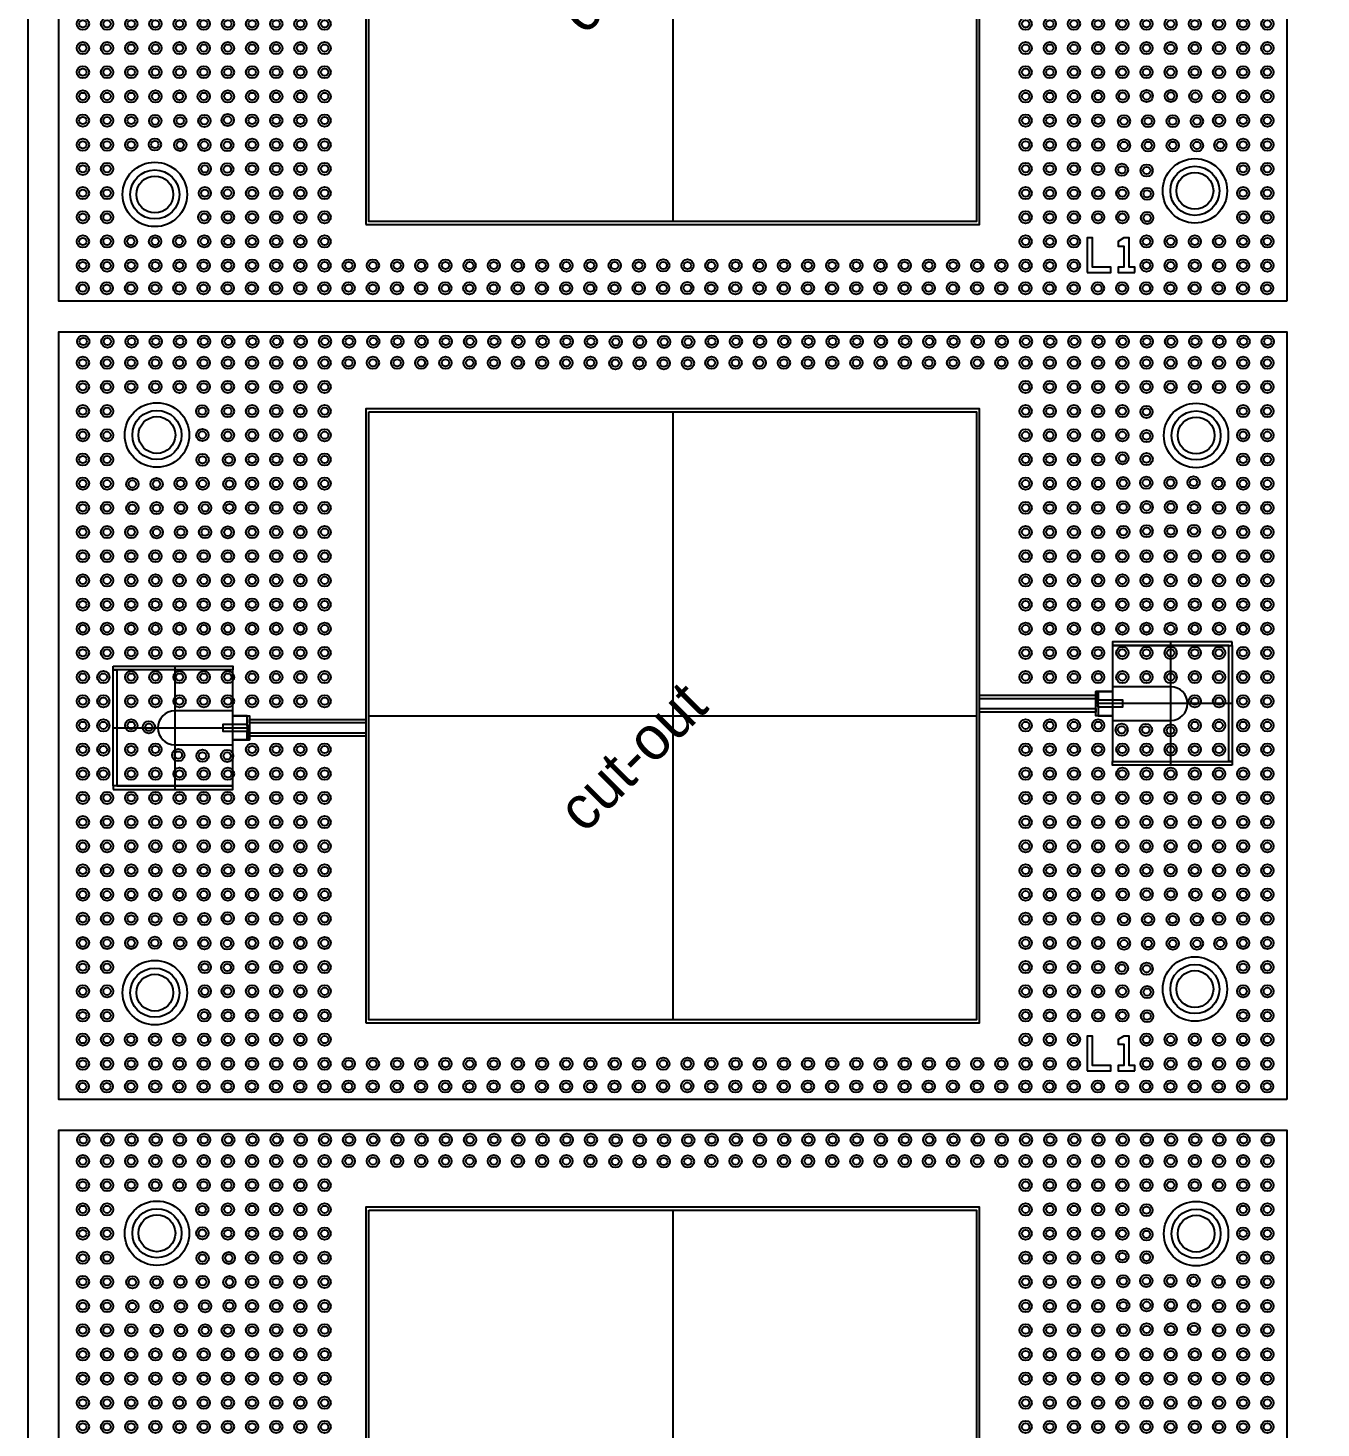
# Model space of a CAD drawing. Header units: inches. Extents: x -5.7 to 21.7, y 0 to 16.
# Drawn here: x -5.735 to -3.629, y 2.313 to 4.593 of the extents above; entities that cross this region are included whole.
import ezdxf

# ---------------------------------------------------------------- set-up
doc = ezdxf.new("R2010")
doc.units = ezdxf.units.IN
doc.header["$MEASUREMENT"] = 0
doc.layers.get('0').update_dxf_attribs({"linetype": 'CONTINUOUS'})
for name, color, linetype in [('BACKMETALIZENEGATIVE', 7, 'CONTINUOUS'), ('COMMENTS', 11, 'CONTINUOUS'), ('FRONTMETALLIZE', 90, 'CONTINUOUS'), ('HOLES', 1, 'CONTINUOUS'), ('VIA', 4, 'CONTINUOUS')]:
    doc.layers.add(name, color=color, linetype=linetype)

# ---------------------------------------------------------------- blocks, each defined once
blk = doc.blocks.new('VIA012')
at = {"layer": 'COMMENTS'}
blk.add_circle((0, 0), 0.01, dxfattribs=at)
at = {"layer": 'VIA'}
blk.add_circle((0, 0), 0.006, dxfattribs=at)
blk = doc.blocks.new('Spiral_Amp_Chip_1.0')
at = {"layer": 'BACKMETALIZENEGATIVE'}
blk.add_lwpolyline([(0.6926, 0.806), (-1.3074, 0.806), (-1.3074, 2.056), (0.6926, 2.056), (0.6926, 0.806)], dxfattribs=at)
blk.add_lwpolyline([(-0.8073, 0.9311), (0.1925, 0.9311), (0.1925, 1.9309), (-0.8073, 1.9309)], close=True, dxfattribs=at)
for centre in [(-1.1474, 1.8882), (0.545, 1.8875), (-1.1508, 0.98), (0.5431, 0.9859)]:
    blk.add_circle(centre, 0.04, dxfattribs=at)
at = {"layer": 'COMMENTS'}
for p, q in [((-0.3074, 1.926), (-0.3074, 0.936)), ((0.5036, 1.3504), (0.5036, 1.5512)), ((-1.1184, 1.5117), (-1.1184, 1.3109)), ((0.604, 1.4508), (0.3816, 1.4508)), ((-0.8024, 1.431), (0.1876, 1.431)), ((-1.2188, 1.4113), (-0.9964, 1.4113))]:
    blk.add_line(p, q, dxfattribs=at)
for points in [[(0.4091, 1.5453), (0.4091, 1.3563), (0.5981, 1.3563), (0.5981, 1.5453)], [(-1.0239, 1.3168), (-1.0239, 1.5058), (-1.2129, 1.5058), (-1.2129, 1.3168)], [(0.3816, 1.4704), (0.4091, 1.4704), (0.4091, 1.4311), (0.3816, 1.4311)], [(0.3855, 1.4567), (0.4249, 1.4567), (0.4249, 1.4449), (0.3855, 1.4449)], [(-1.0003, 1.4054), (-1.0397, 1.4054), (-1.0397, 1.4172), (-1.0003, 1.4172)], [(-0.9964, 1.3916), (-1.0239, 1.3916), (-1.0239, 1.431), (-0.9964, 1.431)]]:
    blk.add_lwpolyline(points, close=True, dxfattribs=at)
for centre in [(-1.1474, 1.8882), (0.545, 1.8875), (-1.1508, 0.98), (0.5431, 0.9859)]:
    blk.add_circle(centre, 0.0525, dxfattribs=at)
at = {"layer": 'FRONTMETALLIZE'}
blk.add_lwpolyline([(0.6926, 0.806), (-1.3074, 0.806), (-1.3074, 2.056), (0.6926, 2.056), (0.6926, 0.806)], dxfattribs=at)
for points in [[(-0.8073, 0.9311), (0.1925, 0.9311), (0.1925, 1.9309), (-0.8073, 1.9309)], [(0.604, 1.5512), (0.4091, 1.5512), (0.4091, 1.5453), (0.604, 1.5453)], [(0.604, 1.3563), (0.5981, 1.3563), (0.5981, 1.5453), (0.604, 1.5453)], [(-1.2188, 1.5117), (-1.0239, 1.5117), (-1.0239, 1.5058), (-1.2188, 1.5058)], [(-1.2188, 1.5058), (-1.2129, 1.5058), (-1.2129, 1.3168), (-1.2188, 1.3168)], [(0.3816, 1.4586), (0.1925, 1.4586), (0.1925, 1.4645), (0.3816, 1.4645)], [(0.3855, 1.4704), (0.3816, 1.4704), (0.3816, 1.4537), (0.3855, 1.4537)], [(0.1925, 1.4429), (0.3816, 1.4429), (0.3816, 1.437), (0.1925, 1.437)], [(0.3855, 1.4311), (0.3816, 1.4311), (0.3816, 1.4478), (0.3855, 1.4478)], [(-1.0003, 1.431), (-0.9964, 1.431), (-0.9964, 1.4142), (-1.0003, 1.4142)], [(-0.8073, 1.4192), (-0.9964, 1.4192), (-0.9964, 1.4251), (-0.8073, 1.4251)], [(-1.0003, 1.3916), (-0.9964, 1.3916), (-0.9964, 1.4083), (-1.0003, 1.4083)], [(-0.9964, 1.4034), (-0.8073, 1.4034), (-0.8073, 1.3975), (-0.9964, 1.3975)], [(0.604, 1.3504), (0.4091, 1.3504), (0.4091, 1.3563), (0.604, 1.3563)], [(-1.2188, 1.3109), (-1.0239, 1.3109), (-1.0239, 1.3168), (-1.2188, 1.3168)], [(0.3678, 0.8529), (0.406, 0.8529), (0.406, 0.8613), (0.3763, 0.8613), (0.3763, 0.9093), (0.3763, 0.9093), (0.3678, 0.9093)], [(0.4451, 0.8529), (0.4451, 0.8613), (0.4361, 0.8613), (0.4361, 0.9093), (0.4274, 0.9093), (0.418, 0.9035), (0.418, 0.896), (0.4274, 0.896), (0.4274, 0.8613), (0.418, 0.8613), (0.418, 0.8529)]]:
    blk.add_lwpolyline(points, close=True, dxfattribs=at)
for points in [[(0.3855, 1.4449), (0.3855, 1.4311), (0.4091, 1.4311), (0.4091, 1.4232), (0.5036, 1.4232, 1), (0.5036, 1.4783), (0.4091, 1.4783), (0.4091, 1.4704), (0.3855, 1.4704), (0.3855, 1.4567), (0.4249, 1.4567), (0.4249, 1.4449), (0.3855, 1.4449)], [(-1.0003, 1.4172), (-1.0003, 1.431), (-1.0239, 1.431), (-1.0239, 1.4388), (-1.1184, 1.4388, 1), (-1.1184, 1.3837), (-1.0239, 1.3837), (-1.0239, 1.3916), (-1.0003, 1.3916), (-1.0003, 1.4054), (-1.0397, 1.4054), (-1.0397, 1.4172), (-1.0003, 1.4172)]]:
    blk.add_lwpolyline(points, format="xyb", close=True, dxfattribs=at)
for centre in [(-1.1474, 1.8882), (0.545, 1.8875), (-1.1508, 0.98), (0.5431, 0.9859)]:
    blk.add_circle(centre, 0.04, dxfattribs=at)
at = {"layer": 'HOLES'}
blk.add_lwpolyline([(-0.8024, 1.926), (0.1876, 1.926), (0.1876, 0.936), (-0.8024, 0.936)], close=True, dxfattribs=at)
for centre in [(-1.1474, 1.8882), (0.545, 1.8875), (-1.1508, 0.98), (0.5431, 0.9859)]:
    blk.add_circle(centre, 0.03, dxfattribs=at)
at = {"layer": 'VIA', "xscale": 0.9999979999999998, "yscale": 0.9999979999999998, "zscale": 0.9999979999999998, "rotation": 89.99999999989895}
for p in [(-1.2674, 2.0404), (-1.2281, 2.0404), (-1.1887, 2.0404), (-1.1493, 2.0404), (-1.11, 2.0404), (-1.0706, 2.0404), (-1.0312, 2.0404), (-0.9918, 2.0404), (-0.9525, 2.0404), (-0.9131, 2.0404), (-0.8737, 2.0404), (-0.8344, 2.0404), (-0.795, 2.0404), (-0.7556, 2.0404), (-0.7163, 2.0404), (-0.6769, 2.0404), (-0.6375, 2.0404), (-0.5981, 2.0404), (-0.5588, 2.0404), (-0.5194, 2.0404), (-0.48, 2.0404), (-0.4407, 2.0404), (-0.4002, 2.0397), (-0.3608, 2.0397), (-0.3214, 2.0397), (-0.2821, 2.0397), (-0.2438, 2.0404), (-0.2044, 2.0404), (-0.1651, 2.0404), (-0.1257, 2.0404), (-0.0863, 2.0404), (-0.047, 2.0404), (-0.0076, 2.0404), (0.0318, 2.0404), (0.0711, 2.0404), (0.1105, 2.0404), (0.1499, 2.0404), (0.1893, 2.0404), (0.2286, 2.0404), (0.268, 2.0404), (0.3074, 2.0404), (0.3467, 2.0404), (0.3861, 2.0404), (0.4255, 2.0404), (0.4648, 2.0404), (0.5042, 2.0404), (0.5436, 2.0404), (0.583, 2.0404), (0.6223, 2.0404), (0.6617, 2.0404), (-1.268, 2.0058), (-1.2287, 2.0058), (-1.1893, 2.0058), (-1.1499, 2.0058), (-1.1106, 2.0058), (-1.0712, 2.0058), (-1.0318, 2.0058), (-0.9924, 2.0058), (-0.9531, 2.0058), (-0.9137, 2.0058), (-0.8743, 2.0058), (-0.835, 2.0058), (-0.7956, 2.0058), (-0.7562, 2.0058), (-0.7169, 2.0058), (-0.6775, 2.0058), (-0.6381, 2.0058), (-0.5987, 2.0058), (-0.5594, 2.0058), (-0.52, 2.0058), (-0.4806, 2.0058), (-0.4413, 2.0058), (-0.4008, 2.0051), (-0.3614, 2.0051), (-0.322, 2.0051), (-0.2827, 2.0051), (-0.2444, 2.0058), (-0.205, 2.0058), (-0.1657, 2.0058), (-0.1263, 2.0058), (-0.0869, 2.0058), (-0.0476, 2.0058), (-0.0082, 2.0058), (0.0312, 2.0058), (0.0705, 2.0058), (0.1099, 2.0058), (0.1493, 2.0058), (0.1887, 2.0058), (0.228, 2.0058), (0.2674, 2.0058), (0.3068, 2.0058), (0.3461, 2.0058), (0.3855, 2.0058), (0.4249, 2.0058), (0.4642, 2.0058), (0.5036, 2.0058), (0.543, 2.0058), (0.5824, 2.0058), (0.6217, 2.0058), (0.6611, 2.0058), (-1.268, 1.9665), (-1.2287, 1.9665), (-1.1893, 1.9665), (-1.1499, 1.9665), (-1.1106, 1.9665), (-1.0712, 1.9665), (-1.0318, 1.9665), (-0.9924, 1.9665), (-0.9531, 1.9665), (-0.9137, 1.9665), (-0.8743, 1.9665), (0.2674, 1.9665), (0.3068, 1.9665), (0.3461, 1.9665), (0.3855, 1.9665), (0.4249, 1.9665), (0.4642, 1.9665), (0.5036, 1.9665), (0.543, 1.9665), (0.5824, 1.9665), (0.6217, 1.9665), (0.6611, 1.9665), (-1.268, 1.9271), (-1.2287, 1.9271), (-1.0736, 1.927), (-1.0318, 1.9271), (-0.9924, 1.9271), (-0.9531, 1.9271), (-0.9137, 1.9271), (-0.8743, 1.9271), (0.2674, 1.9271), (0.3068, 1.9271), (0.3461, 1.9271), (0.3855, 1.9271), (0.4249, 1.9271), (0.4642, 1.9258), (0.6217, 1.9271), (0.6611, 1.9271), (-1.268, 1.8877), (-1.2287, 1.8877), (-1.0734, 1.8882), (-1.0318, 1.8877), (-0.9924, 1.8877), (-0.9531, 1.8877), (-0.9137, 1.8877), (-0.8743, 1.8877), (0.2674, 1.8877), (0.3068, 1.8877), (0.3461, 1.8877), (0.3855, 1.8877), (0.4249, 1.8877), (0.4642, 1.8864), (0.6217, 1.8877), (0.6611, 1.8877), (-1.268, 1.8483), (-1.2287, 1.8483), (-1.0731, 1.8478), (-1.0303, 1.8479), (-0.9924, 1.8483), (-0.9531, 1.8483), (-0.9137, 1.8483), (-0.8743, 1.8483), (0.2674, 1.8483), (0.3068, 1.8483), (0.3461, 1.8483), (0.3855, 1.8483), (0.425, 1.8503), (0.4643, 1.849), (0.6217, 1.8483), (0.6611, 1.8483), (-1.268, 1.809), (-1.2287, 1.809), (-1.1874, 1.8084), (-1.148, 1.8084), (-1.109, 1.8091), (-1.0729, 1.809), (-1.0294, 1.8088), (-0.9924, 1.809), (-0.9531, 1.809), (-0.9137, 1.809), (-0.8743, 1.809), (0.2674, 1.809), (0.3068, 1.809), (0.3461, 1.809), (0.3855, 1.809), (0.4264, 1.81), (0.4639, 1.8105), (0.5033, 1.8105), (0.5409, 1.811), (0.5817, 1.8092), (0.6217, 1.809), (0.6611, 1.809), (-1.268, 1.7696), (-1.2287, 1.7696), (-1.1874, 1.7691), (-1.148, 1.7691), (-1.1084, 1.7694), (-1.069, 1.7694), (-1.0292, 1.77), (-0.9924, 1.7696), (-0.9531, 1.7696), (-0.9137, 1.7696), (-0.8743, 1.7696), (0.2674, 1.7696), (0.3068, 1.7696), (0.3461, 1.7696), (0.3855, 1.7696), (0.4264, 1.7706), (0.4645, 1.7709), (0.5039, 1.7709), (0.5418, 1.7702), (0.5824, 1.7696), (0.6217, 1.7696), (0.6611, 1.7696), (-1.268, 1.7302), (-1.2287, 1.7302), (-1.1893, 1.7302), (-1.1478, 1.7297), (-1.1084, 1.73), (-1.069, 1.73), (-1.032, 1.7297), (-0.9924, 1.7302), (-0.9531, 1.7302), (-0.9137, 1.7302), (-0.8743, 1.7302), (0.2674, 1.7302), (0.3068, 1.7302), (0.3461, 1.7302), (0.3855, 1.7302), (0.4266, 1.7304), (0.4645, 1.7316), (0.5039, 1.7316), (0.5416, 1.7321), (0.5824, 1.7302), (0.6217, 1.7302), (0.6611, 1.7302), (-1.268, 1.6909), (-1.2287, 1.6909), (-1.1893, 1.6909), (-1.1499, 1.6909), (-1.1106, 1.6909), (-1.0712, 1.6909), (-1.0318, 1.6909), (-0.9924, 1.6909), (-0.9531, 1.6909), (-0.9137, 1.6909), (-0.8743, 1.6909), (0.2674, 1.6909), (0.3068, 1.6909), (0.3461, 1.6909), (0.3855, 1.6909), (0.4249, 1.6909), (0.4642, 1.6909), (0.5036, 1.6909), (0.543, 1.6909), (0.5824, 1.6909), (0.6217, 1.6909), (0.6611, 1.6909), (-1.268, 1.6515), (-1.2287, 1.6515), (-1.1893, 1.6515), (-1.1499, 1.6515), (-1.1106, 1.6515), (-1.0712, 1.6515), (-1.0318, 1.6515), (-0.9924, 1.6515), (-0.9531, 1.6515), (-0.9137, 1.6515), (-0.8743, 1.6515), (0.2674, 1.6515), (0.3068, 1.6515), (0.3461, 1.6515), (0.3855, 1.6515), (0.4249, 1.6515), (0.4642, 1.6515), (0.5036, 1.6515), (0.543, 1.6515), (0.5824, 1.6515), (0.6217, 1.6515), (0.6611, 1.6515), (-1.268, 1.6121), (-1.2287, 1.6121), (-1.1893, 1.6121), (-1.1499, 1.6121), (-1.1106, 1.6121), (-1.0712, 1.6121), (-1.0318, 1.6121), (-0.9924, 1.6121), (-0.9531, 1.6121), (-0.9137, 1.6121), (-0.8743, 1.6121), (0.2674, 1.6121), (0.3068, 1.6121), (0.3461, 1.6121), (0.3855, 1.6121), (0.4249, 1.6121), (0.4642, 1.6121), (0.5036, 1.6121), (0.543, 1.6121), (0.5824, 1.6121), (0.6217, 1.6121), (0.6611, 1.6121), (-1.268, 1.5728), (-1.2287, 1.5728), (-1.1893, 1.5728), (-1.1499, 1.5728), (-1.1106, 1.5728), (-1.0712, 1.5728), (-1.0318, 1.5728), (-0.9924, 1.5728), (-0.9531, 1.5728), (-0.9137, 1.5728), (-0.8743, 1.5728), (0.2674, 1.5728), (0.3068, 1.5728), (0.3461, 1.5728), (0.3855, 1.5728), (0.4249, 1.5728), (0.4642, 1.5728), (0.5036, 1.5728), (0.543, 1.5728), (0.5824, 1.5728), (0.6217, 1.5728), (0.6611, 1.5728), (-1.268, 1.5334), (-1.2287, 1.5334), (-1.1893, 1.5334), (-1.1499, 1.5334), (-1.1106, 1.5334), (-1.0712, 1.5334), (-1.0318, 1.5334), (-0.9924, 1.5334), (-0.9531, 1.5334), (-0.9137, 1.5334), (-0.8743, 1.5334), (0.2674, 1.5334), (0.3068, 1.5334), (0.3461, 1.5334), (0.3855, 1.5334), (0.4249, 1.5334), (0.4642, 1.5334), (0.5036, 1.5334), (0.543, 1.5334), (0.5824, 1.5334), (0.6217, 1.5334), (0.6611, 1.5334), (-1.268, 1.494), (-1.2347, 1.494), (-1.1893, 1.494), (-1.1499, 1.494), (-1.1106, 1.494), (-1.0712, 1.494), (-1.0318, 1.494), (-0.9924, 1.494), (-0.9531, 1.494), (-0.9137, 1.494), (-0.8743, 1.494), (0.2674, 1.494), (0.3068, 1.494), (0.3461, 1.494), (0.3855, 1.494), (0.4249, 1.494), (0.4642, 1.494), (0.5036, 1.494), (0.543, 1.494), (0.5824, 1.494), (0.6217, 1.494), (0.6611, 1.494), (-1.268, 1.4546), (-1.2347, 1.4546), (-1.1893, 1.4546), (-1.1499, 1.4546), (-1.1106, 1.4546), (-1.0712, 1.4546), (-1.0318, 1.4546), (-0.9924, 1.4546), (-0.9531, 1.4546), (-0.9137, 1.4546), (-0.8743, 1.4546), (0.543, 1.4546), (0.5824, 1.4546), (0.6217, 1.4546), (0.6611, 1.4546), (-1.268, 1.4153), (-1.2347, 1.4153), (-1.1893, 1.4153), (-1.1605, 1.4122), (0.2674, 1.4153), (0.3068, 1.4153), (0.3461, 1.4153), (0.3855, 1.4153), (0.4238, 1.4082), (0.4632, 1.4079), (0.5032, 1.4071), (0.543, 1.4153), (0.5824, 1.4153), (0.6217, 1.4153), (0.6611, 1.4153), (-1.268, 1.3759), (-1.2347, 1.3759), (-1.1893, 1.3759), (-1.1499, 1.3759), (-1.1126, 1.367), (-1.0731, 1.3658), (-1.0332, 1.3655), (-0.9924, 1.3759), (-0.9531, 1.3759), (-0.9137, 1.3759), (-0.8743, 1.3759), (0.2674, 1.3759), (0.3068, 1.3759), (0.3461, 1.3759), (0.3855, 1.3759), (0.4249, 1.3759), (0.4642, 1.3759), (0.5036, 1.3759), (0.543, 1.3759), (0.5824, 1.3759), (0.6217, 1.3759), (0.6611, 1.3759), (-1.268, 1.3365), (-1.2347, 1.3365), (-1.1893, 1.3365), (-1.1499, 1.3365), (-1.1106, 1.3365), (-1.0712, 1.3365), (-1.0318, 1.3365), (-0.9924, 1.3365), (-0.9531, 1.3365), (-0.9137, 1.3365), (-0.8743, 1.3365), (0.2674, 1.3365), (0.3068, 1.3365), (0.3461, 1.3365), (0.3855, 1.3365), (0.4249, 1.3365), (0.4642, 1.3365), (0.5036, 1.3365), (0.543, 1.3365), (0.5824, 1.3365), (0.6217, 1.3365), (0.6611, 1.3365), (-1.268, 1.2972), (-1.2287, 1.2972), (-1.1893, 1.2972), (-1.1499, 1.2972), (-1.1106, 1.2972), (-1.0712, 1.2972), (-1.0318, 1.2972), (-0.9924, 1.2972), (-0.9531, 1.2972), (-0.9137, 1.2972), (-0.8743, 1.2972), (0.2674, 1.2972), (0.3068, 1.2972), (0.3461, 1.2972), (0.3855, 1.2972), (0.4249, 1.2972), (0.4642, 1.2972), (0.5036, 1.2972), (0.543, 1.2972), (0.5824, 1.2972), (0.6217, 1.2972), (0.6611, 1.2972), (-1.268, 1.2578), (-1.2287, 1.2578), (-1.1893, 1.2578), (-1.1499, 1.2578), (-1.1106, 1.2578), (-1.0712, 1.2578), (-1.0318, 1.2578), (-0.9924, 1.2578), (-0.9531, 1.2578), (-0.9137, 1.2578), (-0.8743, 1.2578), (0.2674, 1.2578), (0.3068, 1.2578), (0.3461, 1.2578), (0.3855, 1.2578), (0.4249, 1.2578), (0.4642, 1.2578), (0.5036, 1.2578), (0.543, 1.2578), (0.5824, 1.2578), (0.6217, 1.2578), (0.6611, 1.2578), (-1.268, 1.2184), (-1.2287, 1.2184), (-1.1893, 1.2184), (-1.1499, 1.2184), (-1.1106, 1.2184), (-1.0712, 1.2184), (-1.0318, 1.2184), (-0.9924, 1.2184), (-0.9531, 1.2184), (-0.9137, 1.2184), (-0.8743, 1.2184), (0.2674, 1.2184), (0.3068, 1.2184), (0.3461, 1.2184), (0.3855, 1.2184), (0.4249, 1.2184), (0.4642, 1.2184), (0.5036, 1.2184), (0.543, 1.2184), (0.5824, 1.2184), (0.6217, 1.2184), (0.6611, 1.2184), (-1.268, 1.1791), (-1.2287, 1.1791), (-1.1893, 1.1791), (-1.1499, 1.1791), (-1.1106, 1.1791), (-1.0712, 1.1791), (-1.0318, 1.1791), (-0.9924, 1.1791), (-0.9531, 1.1791), (-0.9137, 1.1791), (-0.8743, 1.1791), (0.2674, 1.1791), (0.3068, 1.1791), (0.3461, 1.1791), (0.3855, 1.1791), (0.4249, 1.1791), (0.4642, 1.1791), (0.5036, 1.1791), (0.543, 1.1791), (0.5824, 1.1791), (0.6217, 1.1791), (0.6611, 1.1791), (-1.268, 1.1397), (-1.2287, 1.1397), (-1.1893, 1.1397), (-1.1499, 1.1397), (-1.1106, 1.1397), (-1.0712, 1.1397), (-1.0318, 1.1397), (-0.9924, 1.1397), (-0.9531, 1.1397), (-0.9137, 1.1397), (-0.8743, 1.1397), (0.2674, 1.1397), (0.3068, 1.1397), (0.3461, 1.1397), (0.3855, 1.1397), (0.4255, 1.1399), (0.4645, 1.1403), (0.5039, 1.1403), (0.5438, 1.1398), (0.5824, 1.1397), (0.6217, 1.1397), (0.6611, 1.1397), (-1.268, 1.1003), (-1.2287, 1.1003), (-1.1893, 1.1003), (-1.1502, 1.0996), (-1.1095, 1.0998), (-1.0702, 1.0998), (-1.0322, 1.1012), (-0.9924, 1.1003), (-0.9531, 1.1003), (-0.9137, 1.1003), (-0.8743, 1.1003), (0.2674, 1.1003), (0.3068, 1.1003), (0.3461, 1.1003), (0.3855, 1.1003), (0.4276, 1.0993), (0.4669, 1.0993), (0.507, 1.0993), (0.5464, 1.0993), (0.5824, 1.1003), (0.6217, 1.1003), (0.6611, 1.1003), (-1.268, 1.0609), (-1.2287, 1.0609), (-1.1893, 1.0609), (-1.1507, 1.0613), (-1.1095, 1.0605), (-1.0702, 1.0605), (-1.0328, 1.0603), (-0.9924, 1.0609), (-0.9531, 1.0609), (-0.9137, 1.0609), (-0.8743, 1.0609), (0.2674, 1.0609), (0.3068, 1.0609), (0.3461, 1.0609), (0.3855, 1.0609), (0.4276, 1.0599), (0.4669, 1.0599), (0.507, 1.0599), (0.5464, 1.0599), (0.5845, 1.0603), (0.6217, 1.0609), (0.6611, 1.0609), (-1.268, 1.0216), (-1.2287, 1.0216), (-1.0694, 1.0215), (-1.0328, 1.021), (-0.9924, 1.0216), (-0.9531, 1.0216), (-0.9137, 1.0216), (-0.8743, 1.0216), (0.2674, 1.0216), (0.3068, 1.0216), (0.3461, 1.0216), (0.3855, 1.0216), (0.4242, 1.0201), (0.4645, 1.019), (0.6217, 1.0216), (0.6611, 1.0216), (-1.268, 0.9822), (-1.2287, 0.9822), (-1.0694, 0.9822), (-1.0322, 0.9824), (-0.9924, 0.9822), (-0.9531, 0.9822), (-0.9137, 0.9822), (-0.8743, 0.9822), (0.2674, 0.9822), (0.3068, 0.9822), (0.3461, 0.9822), (0.3855, 0.9822), (0.4249, 0.9822), (0.4652, 0.981), (0.6217, 0.9822), (0.6611, 0.9822), (-1.268, 0.9428), (-1.2287, 0.9428), (-1.0703, 0.9429), (-1.0318, 0.9428), (-0.9924, 0.9428), (-0.9531, 0.9428), (-0.9137, 0.9428), (-0.8743, 0.9428), (0.2674, 0.9428), (0.3068, 0.9428), (0.3461, 0.9428), (0.3855, 0.9428), (0.4249, 0.9428), (0.4652, 0.9417), (0.6217, 0.9428), (0.6611, 0.9428), (-1.268, 0.9035), (-1.2287, 0.9035), (-1.1898, 0.9036), (-1.1504, 0.9036), (-1.1111, 0.9036), (-1.0703, 0.9036), (-1.0318, 0.9035), (-0.9924, 0.9035), (-0.9531, 0.9035), (-0.9137, 0.9035), (-0.8743, 0.9035), (0.2674, 0.9035), (0.3068, 0.9035), (0.3461, 0.9035), (0.4642, 0.9035), (0.5036, 0.9035), (0.543, 0.9035), (0.5824, 0.9035), (0.6217, 0.9035), (0.6611, 0.9035), (-1.268, 0.8641), (-1.2287, 0.8641), (-1.1893, 0.8641), (-1.1499, 0.8641), (-1.1106, 0.8641), (-1.0712, 0.8641), (-1.0318, 0.8641), (-0.9924, 0.8641), (-0.9531, 0.8641), (-0.9137, 0.8641), (-0.8743, 0.8641), (-0.835, 0.8641), (-0.7956, 0.8641), (-0.7562, 0.8641), (-0.7169, 0.8641), (-0.6775, 0.8641), (-0.6381, 0.8641), (-0.5987, 0.8641), (-0.5594, 0.8641), (-0.52, 0.8641), (-0.4806, 0.8641), (-0.4413, 0.8641), (-0.4019, 0.8641), (-0.3625, 0.8641), (-0.3227, 0.8643), (-0.2833, 0.8643), (-0.2444, 0.8641), (-0.205, 0.8641), (-0.1657, 0.8641), (-0.1263, 0.8641), (-0.0869, 0.8641), (-0.0476, 0.8641), (-0.0082, 0.8641), (0.0312, 0.8641), (0.0705, 0.8641), (0.1099, 0.8641), (0.1493, 0.8641), (0.1887, 0.8641), (0.228, 0.8641), (0.2674, 0.8641), (0.3068, 0.8641), (0.3461, 0.8641), (0.4642, 0.8641), (0.5036, 0.8641), (0.543, 0.8641), (0.5824, 0.8641), (0.6217, 0.8641), (0.6611, 0.8641), (-1.2683, 0.8272), (-1.229, 0.8272), (-1.1896, 0.8272), (-1.1502, 0.8272), (-1.1109, 0.8272), (-1.0715, 0.8272), (-1.0321, 0.8272), (-0.9928, 0.8272), (-0.9534, 0.8272), (-0.914, 0.8272), (-0.8746, 0.8272), (-0.8353, 0.8272), (-0.7959, 0.8272), (-0.7565, 0.8272), (-0.7172, 0.8272), (-0.6778, 0.8272), (-0.6384, 0.8272), (-0.5991, 0.8272), (-0.5597, 0.8272), (-0.5203, 0.8272), (-0.4809, 0.8272), (-0.4416, 0.8272), (-0.4022, 0.8272), (-0.3628, 0.8272), (-0.323, 0.8275), (-0.2836, 0.8275), (-0.2447, 0.8272), (-0.2054, 0.8272), (-0.166, 0.8272), (-0.1266, 0.8272), (-0.0872, 0.8272), (-0.0479, 0.8272), (-0.0085, 0.8272), (0.0309, 0.8272), (0.0702, 0.8272), (0.1096, 0.8272), (0.149, 0.8272), (0.1883, 0.8272), (0.2277, 0.8272), (0.2671, 0.8272), (0.3065, 0.8272), (0.3458, 0.8272), (0.3852, 0.8272), (0.4246, 0.8272), (0.4639, 0.8272), (0.5033, 0.8272), (0.5427, 0.8272), (0.582, 0.8272), (0.6214, 0.8272), (0.6608, 0.8272)]:
    blk.add_blockref('VIA012', p, dxfattribs=at)
at = {"layer": 'COMMENTS', "insert": (-0.5014, 1.2877), "char_height": 0.07087, "width": 0.404534, "attachment_point": 1, "rotation": 45}
blk.add_mtext('cut-out', dxfattribs=at)

msp = doc.modelspace()

# ---------------------------------------------------------------- linework, layer by layer
msp.add_lwpolyline([(-5.7353, 15.9979), (16.2647, 15.9979), (16.2647, -0.0021), (-5.7353, -0.0021)], close=True)

# ---------------------------------------------------------------- block references
for p in [(-4.3779, 3.3419), (-4.3779, 2.0419), (-4.3779, 0.7419)]:
    msp.add_blockref('Spiral_Amp_Chip_1.0', p)

doc.saveas('drawing.dxf')
